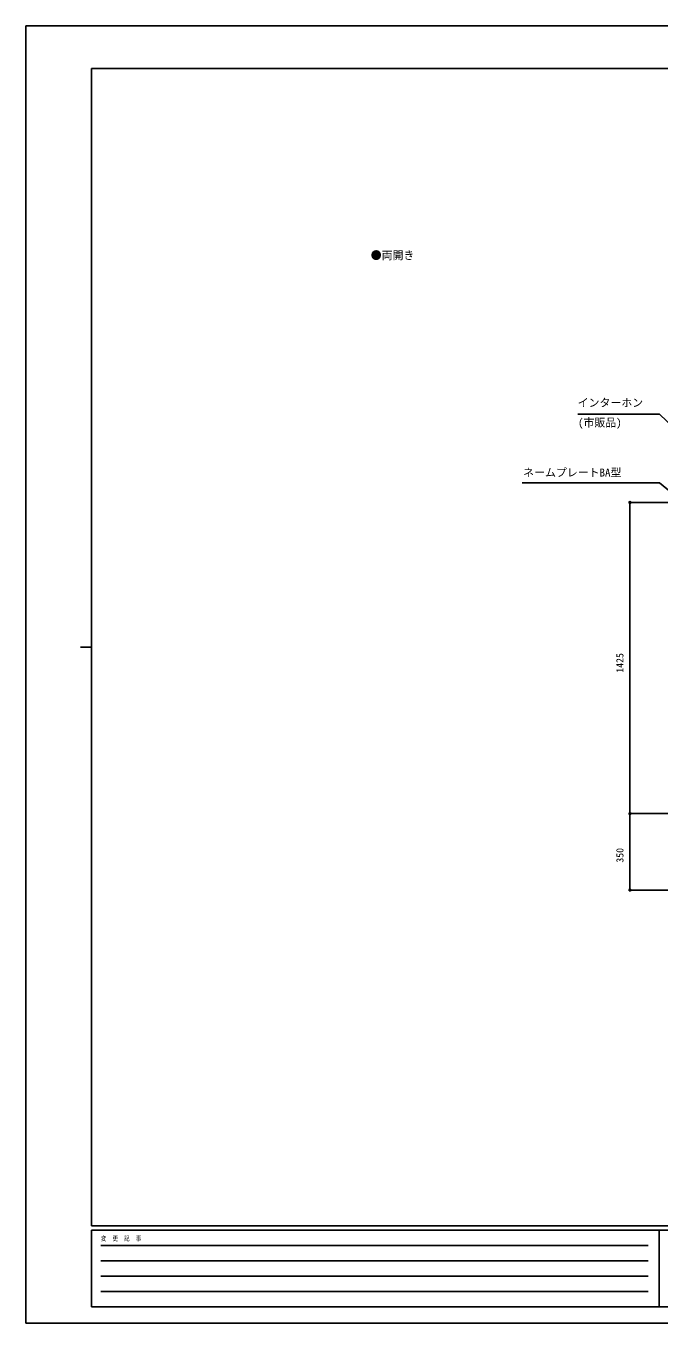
# Model space of a CAD drawing. Units: millimetres, scale not verified. Extents: x -4205 to 4205, y -2970 to 2970.
# Drawn here: x -4205 to -1305, y -2970 to 2970 of the extents above; entities that cross this region are included whole.
import ezdxf
from ezdxf.enums import TextEntityAlignment as Align

# ---------------------------------------------------------------- set-up
doc = ezdxf.new("R2010")
doc.units = ezdxf.units.MM
doc.header["$LTSCALE"] = 20
for name, color, linetype in [('0-1_USER1', 3, 'Continuous'), ('0-3_YKK_D', 6, 'Continuous'), ('0-4_YKK_ZWAK', 7, 'Continuous')]:
    doc.layers.add(name, color=color, linetype=linetype)
doc.styles.add('ＭＳ ゴシック', font='')
doc.styles.get('ＭＳ ゴシック').set_extended_font_data('MS Gothic')

msp = doc.modelspace()

# ---------------------------------------------------------------- linework, layer by layer
at = {"layer": '0-3_YKK_D'}
for p, q in [((-934.16, 787.87), (-1438.94, 787.87)), ((-1437.94, -637.13), (-1437.94, 787.87)), ((-1091.52, -637.13), (-1438.94, -637.13)), ((-1091.52, -637.13), (-1438.94, -637.13)), ((-1437.94, -987.13), (-1437.94, -637.13)), ((-1068.94, -987.13), (-1438.94, -987.13))]:
    msp.add_line(p, q, dxfattribs=at)
for points in [[(-791.94, 704.17), (-1303.25, 1192.25), (-1676.5, 1192.25)], [(-810, 472.87), (-1303.25, 877.85), (-1931.42, 877.85)]]:
    msp.add_lwpolyline(points, dxfattribs=at)
for centre in [(-1437.94, 787.87), (-1437.94, -637.13), (-1437.94, -637.13), (-1437.94, -987.13)]:
    msp.add_circle(centre, 4.25, dxfattribs=at)
at = {"layer": '0-4_YKK_ZWAK'}
for p, q in [((3895.02, 2775), (-3904.98, 2775)), ((-3904.98, -2525), (-3904.98, 2775)), ((-3954.98, 125), (-3904.98, 125)), ((3895.02, -2525), (-3904.98, -2525)), ((-1304.98, -2545), (-3904.98, -2545)), ((-3904.98, -2895), (-3904.98, -2545)), ((-1304.98, -2545), (-1304.98, -2895)), ((-4.98, -2545), (-1304.98, -2545)), ((-3862.48, -2615), (-1354.98, -2615)), ((-3862.48, -2685), (-1354.98, -2685)), ((-3862.48, -2755), (-1354.98, -2755)), ((-3862.48, -2825), (-1354.98, -2825)), ((-3904.98, -2895), (-1304.98, -2895)), ((-1304.98, -2895), (-4.98, -2895))]:
    msp.add_line(p, q, dxfattribs=at)
msp.add_lwpolyline([(-4205, -2970), (4205, -2970), (4205, 2970), (-4205, 2970)], close=True, dxfattribs=at)

# ---------------------------------------------------------------- texts
at = {"layer": '0-1_USER1', "style": 'ＭＳ ゴシック'}
msp.add_text('●両開き', height=36.66, dxfattribs=at).set_placement((-2625.62, 1890.16), align=Align.BOTTOM_LEFT)
at = {"layer": '0-3_YKK_D', "style": 'ＭＳ ゴシック'}
for s, p in [('インターホン', (-1677.67, 1215.16)), ('(市販品)', (-1675.97, 1124.16)), ('ネームプレートBA型', (-1927.31, 895.48))]:
    msp.add_text(s, height=36.66, dxfattribs=at).set_placement(p, align=Align.BOTTOM_LEFT)
for s, p in [('1425', (-1457.94, 8.13)), ('350', (-1457.94, -861.73))]:
    msp.add_text(s, height=32.99, rotation=90, dxfattribs=at).set_placement(p, align=Align.BOTTOM_LEFT)
at = {"layer": '0-4_YKK_ZWAK', "style": 'ＭＳ ゴシック', "width": 0.8}
msp.add_text('変  更  記  事', height=21.99, dxfattribs=at).set_placement((-3861.31, -2600), align=Align.BOTTOM_LEFT)

doc.saveas('drawing.dxf')
